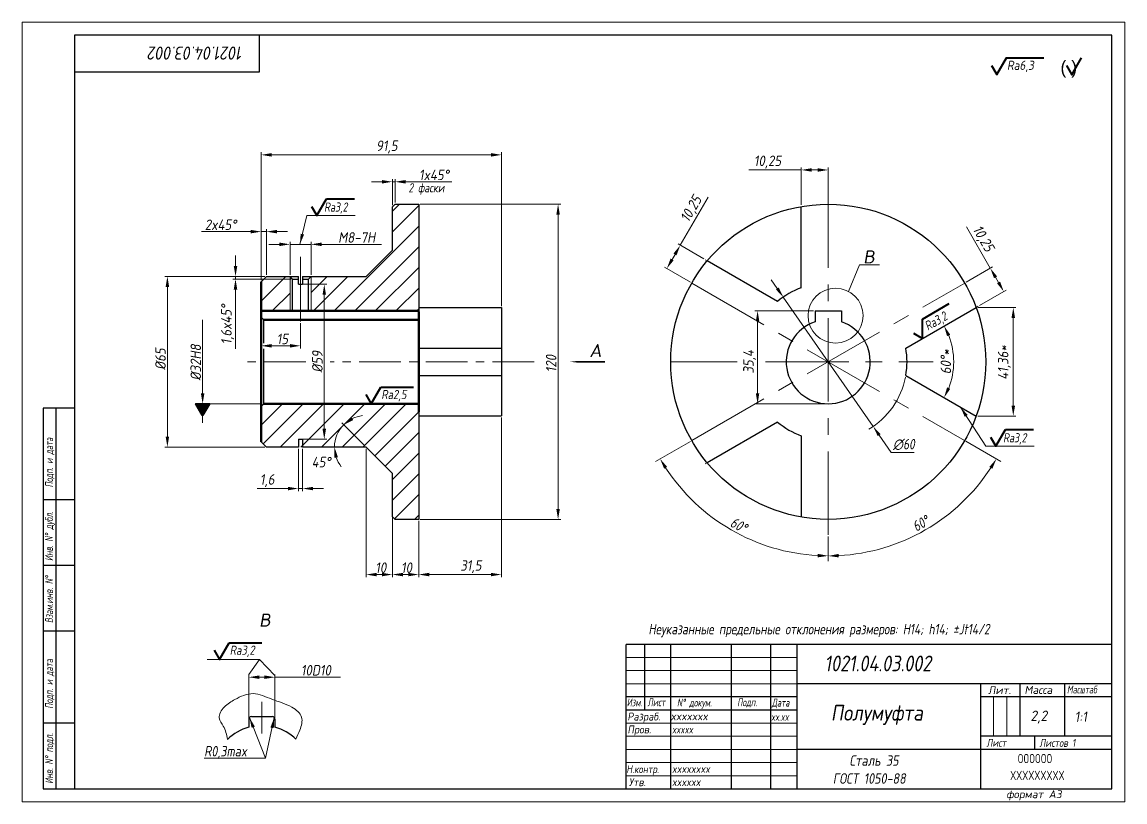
# Model space of a CAD drawing. Header units: millimetres. Extents: x 2572 to 2992, y -1552 to -1255.
import ezdxf

# ---------------------------------------------------------------- set-up
doc = ezdxf.new("R2010")
doc.units = ezdxf.units.MM
doc.linetypes.add('CENTER', pattern=[50.8, 31.75, -6.35, 6.35, -6.35])
for name, color, linetype, lineweight in [('Ax', 1, 'CENTER', 18), ('Dim', 3, 'Continuous', 40), ('Hatch', 5, 'Continuous', 18), ('Slim', 8, 'Continuous', 18), ('Text', 2, 'Continuous', 40), ('Wide', 31, 'Continuous', 60)]:
    doc.layers.add(name, color=color, linetype=linetype, lineweight=lineweight)
doc.styles.add('курсив', font='romans.shx', dxfattribs={"oblique": 10})
doc.styles.add('курсив 0_75', font='romans.shx', dxfattribs={"width": 0.75, "oblique": 10})
doc.styles.add('курсив 0_85', font='romans.shx', dxfattribs={"width": 0.85, "oblique": 10})
doc.dimstyles.new('L.Arrow', dxfattribs={"dimtxt": 4, "dimasz": 4, "dimexe": 2, "dimexo": 0.625, "dimgap": 1, "dimtad": 1, "dimlfac": 5, "dimtxsty": 'курсив 0_85', "dimcen": 0, "dimclrd": 256, "dimclre": 256, "dimclrt": 256, "dimadec": 1, "dimazin": 0, "dimtp": 0.0165, "dimtm": 0.0075, "dimtfac": 1, "dimtmove": 0, "dimatfit": 3, "dimfxl": 1, "dimlwd": 18, "dimlwe": 18, "dimarcsym": 0})
doc.dimstyles.new('к1_1', dxfattribs={"dimtxt": 4, "dimasz": 4, "dimexe": 1, "dimexo": 0.625, "dimtad": 1, "dimtxsty": 'курсив 0_85', "dimcen": 0, "dimadec": 0, "dimazin": 0, "dimtfac": 1, "dimtmove": 0, "dimatfit": 3, "dimldrblk": 'DOTSMALL', "dimfxl": 1, "dimlwd": 18, "dimlwe": 18, "dimarcsym": 0})
doc.dimstyles.new('к1_1с', dxfattribs={"dimtxt": 4, "dimasz": 4, "dimexe": 1, "dimexo": 0.625, "dimgap": 1, "dimtad": 1, "dimtxsty": 'курсив 0_85', "dimcen": 0, "dimadec": 0, "dimazin": 0, "dimtfac": 1, "dimtmove": 0, "dimatfit": 3, "dimldrblk": 'DOTSMALL', "dimfxl": 1, "dimlwd": 18, "dimlwe": 18, "dimarcsym": 0})
doc.dimstyles.new('к1_1св', dxfattribs={"dimtxt": 4, "dimasz": 4, "dimexe": 2, "dimexo": 0.625, "dimgap": 1, "dimtad": 1, "dimtoh": 1, "dimtxsty": 'курсив 0_75', "dimcen": 0, "dimadec": 0, "dimazin": 0, "dimtfac": 1, "dimtmove": 0, "dimatfit": 3, "dimldrblk": 'DOTSMALL', "dimfxl": 1, "dimlwd": 18, "dimlwe": 18, "dimarcsym": 0})

# ---------------------------------------------------------------- blocks, each defined once
blk = doc.blocks.new('*D437')
at = {"layer": 'Defpoints', "color": 0, "transparency": 16777216}
for p in [(2754.92, -1306.05), (2663.42, -1354.35), (2754.92, -1364.23)]:
    blk.add_point(p, dxfattribs=at)
at = {"layer": 'Dim', "color": 0, "lineweight": 18, "transparency": 16777216}
for p, q in [((2663.42, -1353.72), (2663.42, -1305.05)), ((2667.42, -1306.05), (2750.92, -1306.05)), ((2754.92, -1363.61), (2754.92, -1305.05))]:
    blk.add_line(p, q, dxfattribs=at)
at = {"layer": 'Dim', "color": 0, "transparency": 16777216}
for points in [[(2667.42, -1305.38), (2667.42, -1306.71), (2663.42, -1306.05)], [(2750.92, -1305.38), (2750.92, -1306.71), (2754.92, -1306.05)]]:
    blk.add_solid(points, dxfattribs=at)
at = {"layer": 'Dim', "color": 0, "transparency": 16777216, "insert": (2711.29, -1303.04), "char_height": 4, "attachment_point": 5, "style": 'курсив 0_85'}
blk.add_mtext('91,5', dxfattribs=at)
blk = doc.blocks.new('_DotSmall')
at = {"color": 0, "linetype": 'ByBlock', "const_width": 0.5}
blk.add_lwpolyline([(-122670.93, 17467.94, 1), (-122670.8, 17467.94, 1)], format="xyb", close=True, dxfattribs=at)
blk = doc.blocks.new('*D438')
at = {"layer": 'Defpoints', "color": 0, "transparency": 16777216}
for p in [(2754.92, -1405.46), (2723.42, -1444.85), (2754.92, -1465.88)]:
    blk.add_point(p, dxfattribs=at)
at = {"layer": 'Dim', "color": 0, "lineweight": 18, "transparency": 16777216}
for p, q in [((2754.92, -1406.09), (2754.92, -1466.88)), ((2723.42, -1445.47), (2723.42, -1466.88)), ((2727.42, -1465.88), (2750.92, -1465.88))]:
    blk.add_line(p, q, dxfattribs=at)
at = {"layer": 'Dim', "color": 0, "transparency": 16777216}
for points in [[(2727.42, -1465.22), (2727.42, -1466.55), (2723.42, -1465.88)], [(2750.92, -1465.22), (2750.92, -1466.55), (2754.92, -1465.88)]]:
    blk.add_solid(points, dxfattribs=at)
at = {"layer": 'Dim', "color": 0, "transparency": 16777216, "insert": (2743.32, -1462.88), "char_height": 4, "attachment_point": 5, "style": 'курсив 0_85'}
blk.add_mtext('31,5', dxfattribs=at)
blk = doc.blocks.new('*D439')
at = {"layer": 'Defpoints', "color": 0, "transparency": 16777216}
for p in [(2713.42, -1443.85), (2723.42, -1444.85), (2723.42, -1465.88)]:
    blk.add_point(p, dxfattribs=at)
at = {"layer": 'Dim', "color": 0, "lineweight": 18, "transparency": 16777216}
for p, q in [((2713.42, -1444.47), (2713.42, -1466.88)), ((2723.42, -1445.47), (2723.42, -1466.88)), ((2717.42, -1465.88), (2719.42, -1465.88))]:
    blk.add_line(p, q, dxfattribs=at)
at = {"layer": 'Dim', "color": 0, "transparency": 16777216}
for points in [[(2717.42, -1465.22), (2717.42, -1466.55), (2713.42, -1465.88)], [(2719.42, -1465.22), (2719.42, -1466.55), (2723.42, -1465.88)]]:
    blk.add_solid(points, dxfattribs=at)
at = {"layer": 'Dim', "color": 0, "transparency": 16777216, "insert": (2718.79, -1463.26), "char_height": 4, "attachment_point": 5, "style": 'курсив 0_85'}
blk.add_mtext('10', dxfattribs=at)
blk = doc.blocks.new('*D440')
at = {"layer": 'Defpoints', "color": 0, "transparency": 16777216}
for p in [(2703.42, -1417.35), (2713.42, -1427.35), (2713.42, -1465.88)]:
    blk.add_point(p, dxfattribs=at)
at = {"layer": 'Dim', "color": 0, "lineweight": 18, "transparency": 16777216}
for p, q in [((2703.42, -1417.97), (2703.42, -1466.88)), ((2713.42, -1427.97), (2713.42, -1466.88)), ((2707.42, -1465.88), (2709.42, -1465.88))]:
    blk.add_line(p, q, dxfattribs=at)
at = {"layer": 'Dim', "color": 0, "transparency": 16777216}
for points in [[(2707.42, -1465.22), (2707.42, -1466.55), (2703.42, -1465.88)], [(2709.42, -1465.22), (2709.42, -1466.55), (2713.42, -1465.88)]]:
    blk.add_solid(points, dxfattribs=at)
at = {"layer": 'Dim', "color": 0, "transparency": 16777216, "insert": (2708.98, -1463.26), "char_height": 4, "attachment_point": 5, "style": 'курсив 0_85'}
blk.add_mtext('10', dxfattribs=at)
blk = doc.blocks.new('*D441')
at = {"layer": 'Defpoints', "color": 0, "transparency": 16777216}
for p in [(2692.97, -1411.31), (2665.42, -1417.35), (2703.42, -1417.35), (2703.42, -1417.35), (2713.42, -1427.35)]:
    blk.add_point(p, dxfattribs=at)
at = {"layer": 'Dim', "color": 0, "lineweight": 18, "transparency": 16777216}
blk.add_line((2702.98, -1416.91), (2694.18, -1408.11), dxfattribs=at)
for start, end in [(96.8414, 115.9207), (135, 180), (199.0793, 218.1586)]:
    blk.add_arc((2703.42, -1417.35), 12.07, start, end, dxfattribs=at)
at = {"layer": 'Dim', "color": 0, "transparency": 16777216}
for points in [[(2698.53, -1407.04), (2697.76, -1405.95), (2694.89, -1408.82)], [(2691.36, -1421.4), (2692.67, -1421.18), (2691.35, -1417.35)]]:
    blk.add_solid(points, dxfattribs=at)
at = {"layer": 'Dim', "color": 0, "transparency": 16777216, "insert": (2686.32, -1423.04), "char_height": 4, "attachment_point": 5, "style": 'курсив 0_85'}
blk.add_mtext('45°', dxfattribs=at)
blk = doc.blocks.new('*D442')
at = {"layer": 'Defpoints', "color": 0, "transparency": 16777216}
for p in [(2723.42, -1324.85), (2723.42, -1444.85), (2776.51, -1444.85)]:
    blk.add_point(p, dxfattribs=at)
at = {"layer": 'Dim', "color": 0, "lineweight": 18, "transparency": 16777216}
for p, q in [((2724.04, -1324.85), (2777.51, -1324.85)), ((2776.51, -1328.85), (2776.51, -1440.85)), ((2724.04, -1444.85), (2777.51, -1444.85))]:
    blk.add_line(p, q, dxfattribs=at)
at = {"layer": 'Dim', "color": 0, "transparency": 16777216}
for points in [[(2775.84, -1328.85), (2777.18, -1328.85), (2776.51, -1324.85)], [(2775.84, -1440.85), (2777.18, -1440.85), (2776.51, -1444.85)]]:
    blk.add_solid(points, dxfattribs=at)
at = {"layer": 'Dim', "color": 0, "transparency": 16777216, "insert": (2773.88, -1385.55), "char_height": 4, "attachment_point": 5, "rotation": 90, "style": 'курсив 0_85'}
blk.add_mtext('120', dxfattribs=at)
blk = doc.blocks.new('*D443')
at = {"layer": 'Defpoints', "color": 0, "transparency": 16777216}
for p in [(2665.42, -1335.29), (2665.42, -1352.35), (2663.42, -1354.35)]:
    blk.add_point(p, dxfattribs=at)
at = {"layer": 'Dim', "color": 0, "lineweight": 18, "transparency": 16777216}
for p, q in [((2659.42, -1335.29), (2640.67, -1335.29)), ((2663.42, -1353.72), (2663.42, -1334.29)), ((2665.42, -1335.29), (2663.42, -1335.29)), ((2665.42, -1351.72), (2665.42, -1334.29)), ((2669.42, -1335.29), (2673.42, -1335.29))]:
    blk.add_line(p, q, dxfattribs=at)
at = {"layer": 'Dim', "color": 0, "transparency": 16777216}
for points in [[(2659.42, -1334.62), (2659.42, -1335.95), (2663.42, -1335.29)], [(2669.42, -1334.62), (2669.42, -1335.95), (2665.42, -1335.29)]]:
    blk.add_solid(points, dxfattribs=at)
at = {"layer": 'Dim', "color": 0, "transparency": 16777216, "insert": (2648.05, -1332.66), "char_height": 4, "attachment_point": 5, "style": 'курсив 0_85'}
blk.add_mtext('2x45%%d', dxfattribs=at)
blk = doc.blocks.new('*D444')
at = {"layer": 'Defpoints', "color": 0, "transparency": 16777216}
for p in [(2713.42, -1316.3), (2713.42, -1325.85), (2714.42, -1324.85)]:
    blk.add_point(p, dxfattribs=at)
at = {"layer": 'Dim', "color": 0, "lineweight": 18, "transparency": 16777216}
for p, q in [((2709.42, -1316.3), (2705.42, -1316.3)), ((2713.42, -1325.22), (2713.42, -1315.3)), ((2713.42, -1316.3), (2714.42, -1316.3)), ((2714.42, -1324.22), (2714.42, -1315.3)), ((2718.42, -1316.3), (2736.11, -1316.3))]:
    blk.add_line(p, q, dxfattribs=at)
at = {"layer": 'Dim', "color": 0, "transparency": 16777216}
for points in [[(2709.42, -1315.64), (2709.42, -1316.97), (2713.42, -1316.3)], [(2718.42, -1315.64), (2718.42, -1316.97), (2714.42, -1316.3)]]:
    blk.add_solid(points, dxfattribs=at)
at = {"layer": 'Dim', "color": 0, "transparency": 16777216, "insert": (2729.26, -1313.68), "char_height": 4, "attachment_point": 5, "style": 'курсив 0_85'}
blk.add_mtext('1x45%%d', dxfattribs=at)
blk = doc.blocks.new('*D445')
at = {"layer": 'Defpoints', "color": 0, "transparency": 16777216}
for p in [(2641.15, -1368.85), (2664.42, -1368.85), (2664.42, -1400.85)]:
    blk.add_point(p, dxfattribs=at)
at = {"layer": 'Dim', "color": 0, "lineweight": 18, "transparency": 16777216}
for p, q in [((2641.15, -1396.85), (2641.15, -1368.85)), ((2663.79, -1400.85), (2640.15, -1400.85))]:
    blk.add_line(p, q, dxfattribs=at)
at = {"layer": 'Dim', "color": 0, "transparency": 16777216}
blk.add_solid([(2640.49, -1396.85), (2641.82, -1396.85), (2641.15, -1400.85)], dxfattribs=at)
at = {"layer": 'Dim', "color": 0, "transparency": 16777216, "insert": (2638.53, -1385.11), "char_height": 4, "attachment_point": 5, "rotation": 90, "style": 'курсив 0_85'}
blk.add_mtext('%%c32H8', dxfattribs=at)
blk = doc.blocks.new('_None')
blk = doc.blocks.new('*D446')
at = {"layer": 'Defpoints', "color": 0, "transparency": 16777216}
for p in [(2862.27, -1360.21), (2896.51, -1409.48)]:
    blk.add_point(p, dxfattribs=at)
at = {"layer": 'Dim', "color": 0, "lineweight": 18, "transparency": 16777216}
for p, q in [((2859.98, -1356.93), (2857.7, -1353.64)), ((2862.27, -1360.21), (2896.51, -1409.48)), ((2903.35, -1419.34), (2898.79, -1412.77)), ((2912.07, -1419.34), (2903.35, -1419.34))]:
    blk.add_line(p, q, dxfattribs=at)
blk.add_arc((2879.39, -1384.85), 30, 300.9756, 348.7848, dxfattribs=at)
at = {"layer": 'Dim', "color": 0, "transparency": 16777216}
for points in [[(2860.53, -1356.55), (2859.44, -1357.31), (2862.27, -1360.21)], [(2899.34, -1412.39), (2898.24, -1413.15), (2896.51, -1409.48)]]:
    blk.add_solid(points, dxfattribs=at)
at = {"layer": 'Dim', "color": 0, "transparency": 16777216, "insert": (2908.21, -1416.34), "char_height": 4, "attachment_point": 5, "style": 'курсив 0_75'}
blk.add_mtext('∅60', dxfattribs=at)
blk = doc.blocks.new('*D447')
at = {"layer": 'Defpoints', "color": 0, "transparency": 16777216}
for p in [(2931.35, -1354.85), (2946.23, -1358.09), (2936.47, -1363.73)]:
    blk.add_point(p, dxfattribs=at)
at = {"layer": 'Dim', "color": 0, "lineweight": 18, "transparency": 16777216}
for p, q in [((2941.11, -1349.21), (2932.02, -1333.47)), ((2931.89, -1354.54), (2941.98, -1348.71)), ((2944.23, -1354.62), (2943.11, -1352.68)), ((2937.01, -1363.41), (2947.1, -1357.59))]:
    blk.add_line(p, q, dxfattribs=at)
at = {"layer": 'Dim', "color": 0, "transparency": 16777216}
for points in [[(2943.69, -1352.34), (2942.53, -1353.01), (2941.11, -1349.21)], [(2944.81, -1354.29), (2943.66, -1354.96), (2946.23, -1358.09)]]:
    blk.add_solid(points, dxfattribs=at)
at = {"layer": 'Dim', "color": 0, "transparency": 16777216, "insert": (2938.17, -1338.11), "char_height": 4, "attachment_point": 5, "rotation": 300, "style": 'курсив 0_85'}
blk.add_mtext('10,25', dxfattribs=at)
blk = doc.blocks.new('*D448')
at = {"layer": 'Defpoints', "color": 0, "transparency": 16777216}
for p in [(2935.71, -1364.17), (2935.71, -1405.53), (2949.86, -1405.53)]:
    blk.add_point(p, dxfattribs=at)
at = {"layer": 'Dim', "color": 0, "lineweight": 18, "transparency": 16777216}
for p, q in [((2936.33, -1364.17), (2950.86, -1364.17)), ((2949.86, -1368.17), (2949.86, -1401.53)), ((2936.33, -1405.53), (2950.86, -1405.53))]:
    blk.add_line(p, q, dxfattribs=at)
at = {"layer": 'Dim', "color": 0, "transparency": 16777216}
for points in [[(2949.19, -1368.17), (2950.53, -1368.17), (2949.86, -1364.17)], [(2949.19, -1401.53), (2950.53, -1401.53), (2949.86, -1405.53)]]:
    blk.add_solid(points, dxfattribs=at)
at = {"layer": 'Dim', "color": 0, "transparency": 16777216, "insert": (2946.48, -1385.13), "char_height": 4, "attachment_point": 5, "rotation": 90, "style": 'курсив 0_85'}
blk.add_mtext('41,36*', dxfattribs=at)
blk = doc.blocks.new('*D449')
at = {"layer": 'Defpoints', "color": 0, "transparency": 16777216}
for p in [(2935.71, -1364.17), (2908.93, -1379.63), (2908.93, -1390.07), (2926.75, -1389.59), (2935.71, -1405.53)]:
    blk.add_point(p, dxfattribs=at)
at = {"layer": 'Dim', "color": 0, "lineweight": 18, "transparency": 16777216}
blk.add_arc((2899.89, -1384.85), 27.28, 338.408, 21.592, dxfattribs=at)
at = {"layer": 'Dim', "color": 0, "transparency": 16777216}
for points in [[(2924.65, -1375.1), (2925.85, -1374.52), (2923.51, -1371.21)], [(2925.85, -1395.18), (2924.65, -1394.6), (2923.51, -1398.49)]]:
    blk.add_solid(points, dxfattribs=at)
at = {"layer": 'Dim', "color": 0, "transparency": 16777216, "insert": (2924.17, -1384.85), "char_height": 4, "attachment_point": 5, "rotation": 90, "style": 'курсив 0_85'}
blk.add_mtext('60°*', dxfattribs=at)
blk = doc.blocks.new('*D450')
at = {"layer": 'Defpoints', "color": 0, "transparency": 16777216}
for p in [(2823.04, -1340.48), (2832.55, -1345.97), (2827.42, -1354.85)]:
    blk.add_point(p, dxfattribs=at)
at = {"layer": 'Dim', "color": 0, "lineweight": 18, "transparency": 16777216}
for p, q in [((2823.04, -1340.48), (2833.65, -1322.11)), ((2819.92, -1345.9), (2821.04, -1343.95)), ((2832.01, -1345.66), (2822.18, -1339.98)), ((2826.88, -1354.54), (2817.05, -1348.86))]:
    blk.add_line(p, q, dxfattribs=at)
at = {"layer": 'Dim', "color": 0, "transparency": 16777216}
for points in [[(2820.47, -1343.61), (2821.62, -1344.28), (2823.04, -1340.48)], [(2819.34, -1345.56), (2820.5, -1346.23), (2817.92, -1349.36)]]:
    blk.add_solid(points, dxfattribs=at)
at = {"layer": 'Dim', "color": 0, "transparency": 16777216, "insert": (2827.5, -1326.75), "char_height": 4, "attachment_point": 5, "rotation": 60, "style": 'курсив 0_85'}
blk.add_mtext('10,25', dxfattribs=at)
blk = doc.blocks.new('*D451')
at = {"layer": 'Defpoints', "color": 0, "transparency": 16777216}
for p in [(2869.14, -1311.8), (2869.14, -1325.73), (2879.39, -1324.85)]:
    blk.add_point(p, dxfattribs=at)
at = {"layer": 'Dim', "color": 0, "lineweight": 18, "transparency": 16777216}
for p, q in [((2869.14, -1311.8), (2849.18, -1311.8)), ((2869.14, -1325.11), (2869.14, -1310.8)), ((2875.39, -1311.8), (2873.14, -1311.8)), ((2879.39, -1324.22), (2879.39, -1310.8))]:
    blk.add_line(p, q, dxfattribs=at)
at = {"layer": 'Dim', "color": 0, "transparency": 16777216}
for points in [[(2873.14, -1311.13), (2873.14, -1312.46), (2869.14, -1311.8)], [(2875.39, -1311.13), (2875.39, -1312.46), (2879.39, -1311.8)]]:
    blk.add_solid(points, dxfattribs=at)
at = {"layer": 'Dim', "color": 0, "transparency": 16777216, "insert": (2856.27, -1308.79), "char_height": 4, "attachment_point": 5, "style": 'курсив 0_85'}
blk.add_mtext('10,25', dxfattribs=at)
blk = doc.blocks.new('*D452')
at = {"layer": 'Defpoints', "color": 0, "transparency": 16777216}
for p in [(2879.39, -1317.54), (2827.42, -1354.85), (2931.24, -1414.79), (2926.91, -1441.49), (2879.39, -1450.73)]:
    blk.add_point(p, dxfattribs=at)
at = {"layer": 'Dim', "color": 0, "lineweight": 18, "transparency": 16777216}
for p, q in [((2931.78, -1415.1), (2945.15, -1422.82)), ((2879.39, -1451.35), (2879.39, -1460.79))]:
    blk.add_line(p, q, dxfattribs=at)
blk.add_arc((2879.39, -1384.85), 73.94, 273.1, 326.9, dxfattribs=at)
at = {"layer": 'Dim', "color": 0, "transparency": 16777216}
for points in [[(2940.76, -1424.88), (2941.89, -1425.58), (2943.42, -1421.82)], [(2883.4, -1459.35), (2883.37, -1458.01), (2879.39, -1458.79)]]:
    blk.add_solid(points, dxfattribs=at)
at = {"layer": 'Dim', "color": 0, "transparency": 16777216, "insert": (2914.66, -1446.4), "char_height": 4, "attachment_point": 5, "rotation": 29.8187, "style": 'курсив 0_75'}
blk.add_mtext('60°', dxfattribs=at)
blk = doc.blocks.new('*D453')
at = {"layer": 'Defpoints', "color": 0, "transparency": 16777216}
for p in [(2879.39, -1317.54), (2931.35, -1354.85), (2827.42, -1414.85), (2831.87, -1441.47), (2879.39, -1450.73)]:
    blk.add_point(p, dxfattribs=at)
at = {"layer": 'Dim', "color": 0, "lineweight": 18, "transparency": 16777216}
for p, q in [((2826.88, -1415.16), (2813.64, -1422.81)), ((2879.39, -1451.35), (2879.39, -1460.76))]:
    blk.add_line(p, q, dxfattribs=at)
blk.add_arc((2879.39, -1384.85), 73.91, 213.101, 266.899, dxfattribs=at)
at = {"layer": 'Dim', "color": 0, "transparency": 16777216}
for points in [[(2816.9, -1425.56), (2818.04, -1424.87), (2815.37, -1421.81)], [(2875.41, -1457.99), (2875.37, -1459.32), (2879.39, -1458.76)]]:
    blk.add_solid(points, dxfattribs=at)
at = {"layer": 'Dim', "color": 0, "transparency": 16777216, "insert": (2845.35, -1447.06), "char_height": 4, "attachment_point": 5, "rotation": 331.316, "style": 'курсив 0_75'}
blk.add_mtext('60°', dxfattribs=at)
blk = doc.blocks.new('*D87')
at = {"layer": 'Defpoints', "color": 0, "transparency": 16777216}
for p in [(2874.39, -1365.45), (2852.48, -1400.85), (2879.39, -1400.85)]:
    blk.add_point(p, dxfattribs=at)
at = {"layer": 'Dim', "color": 0, "lineweight": 18, "transparency": 16777216}
for p, q in [((2873.76, -1365.45), (2851.48, -1365.45)), ((2852.48, -1369.45), (2852.48, -1396.85)), ((2878.76, -1400.85), (2851.48, -1400.85))]:
    blk.add_line(p, q, dxfattribs=at)
at = {"layer": 'Dim', "color": 0, "transparency": 16777216}
for points in [[(2851.81, -1369.45), (2853.14, -1369.45), (2852.48, -1365.45)], [(2851.81, -1396.85), (2853.14, -1396.85), (2852.48, -1400.85)]]:
    blk.add_solid(points, dxfattribs=at)
at = {"layer": 'Dim', "color": 0, "transparency": 16777216, "insert": (2849.47, -1384.85), "char_height": 4, "attachment_point": 5, "rotation": 90, "style": 'курсив 0_85'}
blk.add_mtext('35,4', dxfattribs=at)
blk = doc.blocks.new('*D88')
at = {"layer": 'Defpoints', "color": 0, "transparency": 16777216}
for p in [(2668.7, -1504.97), (2658.7, -1520.99), (2668.7, -1520.99)]:
    blk.add_point(p, dxfattribs=at)
at = {"layer": 'Dim', "color": 0, "lineweight": 18, "transparency": 16777216}
for p, q in [((2658.7, -1520.36), (2658.7, -1503.97)), ((2662.7, -1504.97), (2664.7, -1504.97)), ((2668.7, -1520.36), (2668.7, -1503.97)), ((2668.7, -1504.97), (2693.62, -1504.97))]:
    blk.add_line(p, q, dxfattribs=at)
at = {"layer": 'Dim', "color": 0, "transparency": 16777216}
for points in [[(2662.7, -1504.3), (2662.7, -1505.63), (2658.7, -1504.97)], [(2664.7, -1504.3), (2664.7, -1505.63), (2668.7, -1504.97)]]:
    blk.add_solid(points, dxfattribs=at)
at = {"layer": 'Dim', "color": 0, "transparency": 16777216, "insert": (2683.16, -1502.34), "char_height": 4, "attachment_point": 5, "style": 'курсив 0_85'}
blk.add_mtext(' 10D10', dxfattribs=at)
blk = doc.blocks.new('*D454')
at = {"layer": 'Defpoints', "color": 0, "transparency": 16777216}
for p in [(2665.42, -1352.35), (2627.73, -1417.35), (2665.42, -1417.35)]:
    blk.add_point(p, dxfattribs=at)
at = {"layer": 'Dim', "color": 0, "lineweight": 18, "transparency": 16777216}
for p, q in [((2664.79, -1352.35), (2626.73, -1352.35)), ((2627.73, -1356.35), (2627.73, -1413.35)), ((2664.79, -1417.35), (2626.73, -1417.35))]:
    blk.add_line(p, q, dxfattribs=at)
at = {"layer": 'Dim', "color": 0, "transparency": 16777216}
for points in [[(2627.06, -1356.35), (2628.39, -1356.35), (2627.73, -1352.35)], [(2627.06, -1413.35), (2628.39, -1413.35), (2627.73, -1417.35)]]:
    blk.add_solid(points, dxfattribs=at)
at = {"layer": 'Dim', "color": 0, "transparency": 16777216, "insert": (2625.1, -1383.83), "char_height": 4, "attachment_point": 5, "rotation": 90, "style": 'курсив 0_85'}
blk.add_mtext('%%c65', dxfattribs=at)
blk = doc.blocks.new('*D17')
at = {"layer": 'Defpoints', "color": 0, "transparency": 16777216}
for p in [(2677.62, -1355.35), (2677.62, -1414.35), (2687.47, -1414.35)]:
    blk.add_point(p, dxfattribs=at)
at = {"layer": 'Dim', "color": 0, "lineweight": 18, "transparency": 16777216}
for p, q in [((2678.24, -1355.35), (2688.47, -1355.35)), ((2687.47, -1359.35), (2687.47, -1410.35)), ((2678.24, -1414.35), (2688.47, -1414.35))]:
    blk.add_line(p, q, dxfattribs=at)
at = {"layer": 'Dim', "color": 0, "transparency": 16777216}
for points in [[(2686.81, -1359.35), (2688.14, -1359.35), (2687.47, -1355.35)], [(2686.81, -1410.35), (2688.14, -1410.35), (2687.47, -1414.35)]]:
    blk.add_solid(points, dxfattribs=at)
at = {"layer": 'Dim', "color": 0, "transparency": 16777216, "insert": (2684.85, -1384.85), "char_height": 4, "attachment_point": 5, "rotation": 90, "style": 'курсив 0_85'}
blk.add_mtext('%%c59', dxfattribs=at)
blk = doc.blocks.new('*D18')
at = {"layer": 'Defpoints', "color": 0, "transparency": 16777216}
for p in [(2677.62, -1417.35), (2679.22, -1417.35), (2679.22, -1433.13)]:
    blk.add_point(p, dxfattribs=at)
at = {"layer": 'Dim', "color": 0, "lineweight": 18, "transparency": 16777216}
for p, q in [((2677.62, -1417.97), (2677.62, -1434.13)), ((2679.22, -1417.97), (2679.22, -1434.13)), ((2673.62, -1433.13), (2661.86, -1433.13)), ((2679.22, -1433.13), (2677.62, -1433.13)), ((2683.22, -1433.13), (2687.22, -1433.13))]:
    blk.add_line(p, q, dxfattribs=at)
at = {"layer": 'Dim', "color": 0, "transparency": 16777216}
for points in [[(2673.62, -1432.46), (2673.62, -1433.8), (2677.62, -1433.13)], [(2683.22, -1432.46), (2683.22, -1433.8), (2679.22, -1433.13)]]:
    blk.add_solid(points, dxfattribs=at)
at = {"layer": 'Dim', "color": 0, "transparency": 16777216, "insert": (2665.74, -1430.12), "char_height": 4, "attachment_point": 5, "style": 'курсив 0_85'}
blk.add_mtext('1,6', dxfattribs=at)
blk = doc.blocks.new('*D177')
at = {"layer": 'Defpoints', "color": 0, "transparency": 16777216}
for p in [(2682.42, -1340.13), (2674.42, -1352.35), (2682.42, -1352.35)]:
    blk.add_point(p, dxfattribs=at)
at = {"layer": 'Dim', "color": 0, "lineweight": 18, "transparency": 16777216}
for p, q in [((2674.42, -1351.72), (2674.42, -1339.13)), ((2682.42, -1351.72), (2682.42, -1339.13)), ((2670.42, -1340.13), (2666.42, -1340.13)), ((2674.42, -1340.13), (2682.42, -1340.13)), ((2686.42, -1340.13), (2709.21, -1340.13))]:
    blk.add_line(p, q, dxfattribs=at)
at = {"layer": 'Dim', "color": 0, "transparency": 16777216}
for points in [[(2670.42, -1339.46), (2670.42, -1340.79), (2674.42, -1340.13)], [(2686.42, -1339.46), (2686.42, -1340.79), (2682.42, -1340.13)]]:
    blk.add_solid(points, dxfattribs=at)
at = {"layer": 'Dim', "color": 0, "transparency": 16777216, "insert": (2699.82, -1337.5), "char_height": 4, "attachment_point": 5, "style": 'курсив 0_85'}
blk.add_mtext('M8-7H', dxfattribs=at)
blk = doc.blocks.new('*D19')
at = {"layer": 'Defpoints', "color": 0, "transparency": 16777216}
for p in [(2665.42, -1352.35), (2653.67, -1353.35), (2675.42, -1353.35)]:
    blk.add_point(p, dxfattribs=at)
at = {"layer": 'Dim', "color": 0, "lineweight": 18, "transparency": 16777216}
for p, q in [((2653.67, -1348.35), (2653.67, -1344.35)), ((2664.79, -1352.35), (2652.67, -1352.35)), ((2653.67, -1352.35), (2653.67, -1353.35)), ((2674.79, -1353.35), (2652.67, -1353.35)), ((2653.67, -1357.35), (2653.67, -1379.89))]:
    blk.add_line(p, q, dxfattribs=at)
at = {"layer": 'Dim', "color": 0, "transparency": 16777216}
for points in [[(2653, -1348.35), (2654.34, -1348.35), (2653.67, -1352.35)], [(2653, -1357.35), (2654.34, -1357.35), (2653.67, -1353.35)]]:
    blk.add_solid(points, dxfattribs=at)
at = {"layer": 'Dim', "color": 0, "transparency": 16777216, "insert": (2650.66, -1370.62), "char_height": 4, "attachment_point": 5, "rotation": 90, "style": 'курсив 0_85'}
blk.add_mtext('1,6x45%%d', dxfattribs=at)
blk = doc.blocks.new('*D178')
at = {"layer": 'Defpoints', "color": 0, "transparency": 16777216}
for p in [(2663.42, -1367.85), (2678.42, -1369.57), (2678.42, -1378.77)]:
    blk.add_point(p, dxfattribs=at)
at = {"layer": 'Dim', "color": 0, "lineweight": 18, "transparency": 16777216}
for p, q in [((2663.42, -1368.47), (2663.42, -1379.77)), ((2678.42, -1370.19), (2678.42, -1379.77)), ((2667.42, -1378.77), (2674.42, -1378.77))]:
    blk.add_line(p, q, dxfattribs=at)
at = {"layer": 'Dim', "color": 0, "transparency": 16777216}
for points in [[(2667.42, -1378.1), (2667.42, -1379.43), (2663.42, -1378.77)], [(2674.42, -1378.1), (2674.42, -1379.43), (2678.42, -1378.77)]]:
    blk.add_solid(points, dxfattribs=at)
at = {"layer": 'Dim', "color": 0, "transparency": 16777216, "insert": (2671.53, -1376.14), "char_height": 4, "attachment_point": 5, "style": 'курсив 0_85'}
blk.add_mtext('15', dxfattribs=at)

msp = doc.modelspace()

# ---------------------------------------------------------------- hatches: boundary and pattern name
at = {"layer": 'Dim'}
h = msp.add_hatch(color=256, dxfattribs=at)
h.paths.add_polyline_path([(2641.153, -1405.349), (2641.153, -1405.349), (2638.555, -1400.849), (2641.153, -1400.849)])
h.paths.add_polyline_path([(2641.153, -1405.349), (2641.153, -1400.849), (2643.751, -1400.849)])
at = {"layer": 'Hatch'}
h = msp.add_hatch(dxfattribs=at)
h.set_pattern_fill('ANSI31', color=256, scale=1.75, style=0)
h.set_pattern_definition([(45, (-7789.714, 4128.3906), (-3.928862, 3.928862), [])])
h.paths.add_polyline_path([(2664.419, -1400.849), (2663.419, -1401.849), (2663.419, -1415.349), (2665.419, -1417.349), (2703.419, -1417.349), (2713.419, -1427.349), (2713.419, -1443.849), (2714.419, -1444.849), (2723.419, -1444.849), (2723.419, -1400.849)])
h.paths.add_polyline_path([(2683.344, -1414.05), (2686.892, -1405.486), (2692.435, -1407.782), (2688.888, -1416.346)], flags=24)
h.paths.add_polyline_path([(2682.419, -1352.349), (2682.419, -1365.449), (2723.419, -1365.449), (2723.419, -1324.849), (2714.419, -1324.849), (2713.419, -1325.849), (2713.419, -1342.349), (2703.419, -1352.349)])
h.paths.add_polyline_path([(2674.419, -1365.449), (2674.419, -1352.349), (2665.419, -1352.349), (2663.419, -1354.349), (2663.419, -1365.449)])

# ---------------------------------------------------------------- linework, layer by layer
for p, q in [((2662.794, -1274.466), (2662.794, -1260.466)), ((2592.794, -1274.466), (2662.794, -1274.466)), ((2714.419, -1324.849), (2713.419, -1325.849)), ((2713.419, -1342.349), (2713.419, -1325.849)), ((2714.419, -1324.849), (2723.419, -1324.849)), ((2723.419, -1324.849), (2723.419, -1444.849)), ((2869.136, -1356.654), (2869.136, -1325.731)), ((2713.419, -1342.349), (2703.419, -1352.349)), ((2860.094, -1361.874), (2833.313, -1346.413)), ((2665.419, -1352.349), (2677.619, -1352.349)), ((2675.419, -1353.349), (2674.419, -1352.349)), ((2677.619, -1355.349), (2677.619, -1352.349)), ((2679.219, -1352.349), (2703.419, -1352.349)), ((2679.219, -1352.349), (2679.219, -1355.349)), ((2681.419, -1353.349), (2682.419, -1352.349)), ((2675.419, -1353.349), (2677.619, -1353.349)), ((2675.419, -1365.449), (2675.419, -1353.349)), ((2677.619, -1355.349), (2679.219, -1355.349)), ((2679.219, -1353.349), (2681.419, -1353.349)), ((2681.419, -1365.449), (2681.419, -1353.349)), ((2723.419, -1364.233), (2754.919, -1364.233)), ((2754.919, -1364.233), (2754.919, -1405.464)), ((2754.919, -1364.233), (2754.919, -1367.342)), ((2908.928, -1379.628), (2935.708, -1364.166)), ((2664.419, -1377.736), (2664.419, -1368.849)), ((2874.386, -1365.449), (2884.386, -1365.449)), ((2874.386, -1365.449), (2874.386, -1369.65)), ((2884.386, -1365.449), (2884.386, -1369.65)), ((2664.419, -1400.849), (2664.419, -1379.906)), ((2723.419, -1379.628), (2754.919, -1379.628)), ((2723.419, -1390.069), (2754.919, -1390.069)), ((2908.928, -1390.069), (2935.708, -1405.531)), ((2592.381, -1402.472), (2580.381, -1402.472)), ((2580.381, -1402.472), (2580.381, -1547.472)), ((2585.382, -1547.402), (2585.382, -1402.472)), ((2723.419, -1405.464), (2754.919, -1405.464)), ((2860.094, -1407.823), (2833.313, -1423.284)), ((2663.419, -1415.349), (2665.419, -1417.349)), ((2677.619, -1414.349), (2679.219, -1414.349)), ((2677.619, -1414.349), (2677.619, -1417.349)), ((2679.219, -1414.349), (2679.219, -1417.349)), ((2869.136, -1413.043), (2869.136, -1443.967)), ((2677.619, -1417.349), (2665.419, -1417.349)), ((2703.419, -1417.349), (2679.219, -1417.349)), ((2703.419, -1417.349), (2713.419, -1427.349)), ((2713.419, -1443.849), (2713.419, -1427.349)), ((2592.312, -1437.472), (2580.381, -1437.473)), ((2713.419, -1443.849), (2714.419, -1444.849)), ((2723.419, -1444.849), (2714.419, -1444.849)), ((2592.295, -1462.472), (2580.381, -1462.472)), ((2592.381, -1487.472), (2580.381, -1487.47)), ((2802.381, -1547.472), (2802.381, -1492.472)), ((2987.381, -1492.472), (2802.381, -1492.472)), ((2809.381, -1492.472), (2809.381, -1517.472)), ((2819.381, -1492.472), (2819.381, -1547.472)), ((2842.381, -1492.472), (2842.381, -1547.472)), ((2857.381, -1492.472), (2857.381, -1547.472)), ((2867.381, -1492.472), (2867.381, -1547.472)), ((2937.381, -1507.472), (2867.381, -1507.472)), ((2937.381, -1507.472), (2937.381, -1547.472)), ((2987.381, -1507.472), (2937.381, -1507.472)), ((2952.381, -1507.472), (2952.381, -1527.472)), ((2969.381, -1507.472), (2969.381, -1527.472)), ((2867.381, -1512.472), (2802.381, -1512.472)), ((2987.381, -1512.472), (2937.381, -1512.472)), ((2659.699, -1519.986), (2667.699, -1519.986)), ((2867.381, -1517.472), (2802.381, -1517.472)), ((2592.381, -1522.473), (2580.381, -1522.473)), ((2658.699, -1520.986), (2658.699, -1524.056)), ((2668.699, -1520.986), (2668.699, -1524.056)), ((2987.381, -1527.472), (2937.381, -1527.472)), ((2957.886, -1527.472), (2957.886, -1532.472)), ((2937.381, -1532.472), (2867.381, -1532.472)), ((2987.381, -1532.472), (2937.381, -1532.472)), ((2580.381, -1547.472), (2592.381, -1547.472))]:
    msp.add_line(p, q)
at = {"lineweight": 20}
for p, q in [((2665.419, -1352.349), (2663.419, -1354.349)), ((2664.419, -1368.849), (2663.419, -1367.849)), ((2664.419, -1400.849), (2663.419, -1401.849))]:
    msp.add_line(p, q, dxfattribs=at)
at = {"lineweight": 50}
for p, q in [((2663.419, -1415.349), (2663.419, -1354.349)), ((2723.419, -1365.449), (2663.419, -1365.449)), ((2664.419, -1368.849), (2723.419, -1368.849)), ((2718.419, -1368.849), (2672.082, -1368.849)), ((2723.419, -1365.849), (2723.419, -1403.849)), ((2723.419, -1400.849), (2664.419, -1400.849))]:
    msp.add_line(p, q, dxfattribs=at)
msp.add_lwpolyline([(2592.381, -1547.472), (2987.381, -1547.472), (2987.381, -1260.472), (2592.381, -1260.472)], close=True)
msp.add_circle((2879.386, -1384.849), 60)
for centre, radius, start, end in [((2879.386, -1384.849), 30, 109.97845, 130.02155), ((2879.386, -1384.849), 16, 108.20996, 71.79004), ((2879.386, -1384.849), 30, 349.97845, 10.02155), ((2879.386, -1384.849), 30, 229.97845, 250.02155), ((2659.699, -1520.986), 1, 90, 180), ((2667.699, -1520.986), 1, 0, 90), ((2663.699, -1542.386), 19, 105.25752, 133.61094), ((2663.699, -1542.386), 19, 46.85224, 74.74248)]:
    msp.add_arc(centre, radius, start, end)
at = {"layer": 'Ax'}
for p, q in [((2879.386, -1450.727), (2879.386, -1317.545)), ((2678.419, -1369.569), (2678.419, -1344.937)), ((2827.424, -1414.849), (2931.347, -1354.849)), ((2827.424, -1354.849), (2931.242, -1414.788)), ((2819.386, -1384.849), (2844.648, -1384.849)), ((2855.457, -1384.849), (2919.399, -1384.849)), ((2663.699, -1526.372), (2663.699, -1514.325))]:
    msp.add_line(p, q, dxfattribs=at)
at = {"layer": 'Ax', "ltscale": 0.5}
for p, q in [((2680.448, -1384.849), (2657.746, -1384.849)), ((2767.401, -1384.849), (2689.727, -1384.849))]:
    msp.add_line(p, q, dxfattribs=at)
at = {"layer": 'Dim'}
msp.add_lwpolyline([(2641.153, -1405.349), (2638.555, -1400.849), (2643.751, -1400.849)], close=True, dxfattribs=at)
at = {"layer": 'Slim'}
for p, q in [((2832.549, -1345.972), (2833.313, -1346.413)), ((2887.052, -1358.023), (2891.28, -1347.975)), ((2891.28, -1347.975), (2898.918, -1347.975)), ((2674.419, -1365.449), (2674.419, -1352.349)), ((2682.419, -1365.449), (2682.419, -1352.349)), ((2935.708, -1364.166), (2936.472, -1363.725)), ((2641.153, -1400.849), (2641.153, -1408.051)), ((2832.549, -1423.725), (2833.313, -1423.284)), ((2662.827, -1498.217), (2642.935, -1498.217)), ((2662.827, -1498.217), (2658.699, -1503.967)), ((2662.827, -1498.217), (2668.699, -1504.373)), ((2867.381, -1497.472), (2802.381, -1497.472)), ((2867.381, -1502.472), (2802.381, -1502.472)), ((2867.381, -1507.472), (2802.381, -1507.472)), ((2942.381, -1512.472), (2942.381, -1527.472)), ((2947.381, -1512.472), (2947.381, -1527.472)), ((2867.381, -1522.472), (2802.381, -1522.472)), ((2867.381, -1527.472), (2802.381, -1527.472)), ((2867.381, -1532.472), (2802.381, -1532.472)), ((2867.381, -1537.472), (2802.381, -1537.472)), ((2867.381, -1542.472), (2802.381, -1542.472))]:
    msp.add_line(p, q, dxfattribs=at)
msp.add_lwpolyline([(2572.381, -1552.472), (2992.381, -1552.472), (2992.381, -1255.472), (2572.381, -1255.472)], close=True, dxfattribs=at)
msp.add_circle((2882.172, -1367.285), 10.468, dxfattribs=at)
msp.add_open_spline([(2650.594, -1528.63), (2650.299, -1526.888), (2649.687, -1524.04), (2646.544, -1520.249), (2649.379, -1515.819), (2653.973, -1513.034), (2660.495, -1510.096), (2667.819, -1513.764), (2674.275, -1515.408), (2679.818, -1519.781), (2678.386, -1524.872), (2677.138, -1527.371), (2676.693, -1528.524)], degree=3, knots=[0, 0, 0, 0, 5.2984983, 8.7467677, 13.3174809, 18.2929407, 25.5797409, 33.0224141, 41.239439, 46.4881147, 51.4493294, 55.1567562, 55.1567562, 55.1567562, 55.1567562], dxfattribs=at)
at = {"layer": 'Text'}
for p, q in [((2688.36, -1322.798), (2699.02, -1322.798)), ((2915.334, -1368.571), (2925.491, -1362.707)), ((2709.007, -1394.476), (2721.437, -1394.476)), ((2946.951, -1410.657), (2957.612, -1410.657)), ((2651.277, -1491.844), (2663.706, -1491.844))]:
    msp.add_line(p, q, dxfattribs=at)
for points in [[(2941.57, -1271.959), (2943.597, -1275.469), (2947.276, -1269.096), (2961.532, -1269.096)], [(2970.073, -1272.002), (2972.1, -1275.513), (2975.779, -1269.14)], [(2682.654, -1325.66), (2684.681, -1329.171), (2688.36, -1322.798)], [(2911.824, -1373.902), (2915.334, -1375.929), (2915.334, -1368.571)], [(2703.301, -1397.338), (2705.328, -1400.849), (2709.007, -1394.476)], [(2941.245, -1413.519), (2943.272, -1417.03), (2946.951, -1410.657)], [(2645.571, -1494.707), (2647.597, -1498.217), (2651.277, -1491.844)]]:
    msp.add_lwpolyline(points, dxfattribs=at)
at = {"layer": 'Text', "color": 4}
msp.add_lwpolyline([(2794.333, -1384.849, 0.6, 0.6, 0), (2787.728, -1384.849, 1.5, 0, 0), (2780.956, -1384.849, 0, 0, 0)], format="xyseb", dxfattribs=at)

# ---------------------------------------------------------------- texts
at = {"layer": 'Text', "oblique": 10}
for s, height, rotation, style, width, p in [('1021.04.03.002', 5, 180, 'курсив', 0.85, (2656.546, -1264.789)), ('Ra3,2', 3.5, 30, 'курсив 0_75', 0.75, (2917.382, -1373.066)), ('Подп. и дата', 3, 90, 'курсив 0_75', 0.7, (2584.171, -1432.689)), ('Инв. N%%D дубл.', 3, 90, 'курсив 0_75', 0.7, (2584.137, -1460.725)), ('Взам.инв. N%%D', 3, 90, 'курсив 0_75', 0.7, (2584.171, -1484.351)), ('Подп. и дата', 3, 90, 'курсив 0_75', 0.7, (2584.171, -1516.976)), ('Инв. N%%D подл.', 3, 90, 'курсив 0_75', 0.7, (2584.171, -1545.549))]:
    msp.add_text(s, height=height, rotation=rotation, dxfattribs=dict(at, style=style, width=width)).set_placement(p)
for s, height, style, width, p in [('Ra6,3', 3.5, 'курсив 0_85', 0.85, (2947.469, -1273.688)), ('2 фаски', 3.5, 'курсив 0_75', 0.75, (2719.535, -1320.328)), ('Ra3,2', 3.5, 'курсив 0_75', 0.75, (2687.396, -1327.678)), ('Ra2,5', 3.5, 'курсив', 0.8, (2709.2, -1399.067)), ('Ra3,2', 3.5, 'курсив 0_75', 0.75, (2945.987, -1415.537)), ('Неуказанные предельные отклонения размеров: H14; h14; %%PJt14/2', 4, 'курсив 0_75', 0.75, (2810.913, -1488.658)), ('Ra3,2', 3.5, 'курсив', 0.8, (2651.47, -1496.436)), ('1021.04.03.002', 6, 'курсив', 0.8, (2877.962, -1502.741)), ('Масштаб', 3, 'курсив', 0.7, (2970.278, -1511.159)), ('Изм.', 3, 'курсив', 0.7, (2802.66, -1516.077)), ('Лист', 3, 'курсив', 0.7, (2810.56, -1516.029)), ('N%%D докум.', 3, 'курсив', 0.7, (2821.789, -1516.149)), ('Подп.', 3, 'курсив', 0.7, (2844.729, -1516.029)), ('Дата', 3, 'курсив', 0.7, (2857.874, -1516.167)), ('Полумуфта', 6, 'курсив 0_85', 0.85, (2880.394, -1521.509)), ('Разраб.', 3, 'курсив', 0.9, (2802.895, -1521.467)), ('2,2', 4, 'курсив', 0.9, (2956.417, -1521.683)), ('1:1', 4, 'курсив 0_85', 0.85, (2973.236, -1522.017)), ('Пров.', 3, 'курсив', 0.9, (2802.921, -1526.371)), ('xxxxx', 3, 'курсив', 0.75, (2819.887, -1526.393)), ('Лист ', 3, 'курсив', 0.8, (2939.644, -1531.441)), ('Листов 1', 3, 'курсив', 0.8, (2959.79, -1531.505)), ('R0,3max', 4, 'курсив', 0.8, (2641.726, -1535.151)), ('Сталь 35', 4, 'курсив', 0.8, (2887.475, -1538.707)), ('Н.контр.', 3, 'курсив', 0.8, (2802.511, -1541.49)), ('xxxxxxxx', 3, 'курсив 0_85', 0.85, (2819.887, -1541.393)), ('Утв.', 3, 'курсив', 0.9, (2803.442, -1546.468)), ('xxxxxx', 3, 'курсив 0_85', 0.85, (2819.887, -1546.393)), (' ГОСТ 1050-88', 4, 'курсив', 0.8, (2879.004, -1545.541))]:
    msp.add_text(s, height=height, dxfattribs=dict(at, style=style, width=width)).set_placement(p)
at = {"layer": 'Text'}
msp.add_text('( )', height=5, dxfattribs=at).set_placement((2967.83, -1275.184))
at = {"layer": 'Text', "style": 'курсив', "oblique": 10}
for s, p in [('Лит.', (2940.225, -1511.412)), ('Масса', (2954.118, -1511.327)), ('формат А3', (2947.239, -1551.038))]:
    msp.add_text(s, height=3, dxfattribs=at).set_placement(p)
at = {"layer": 'Text', "ltscale": 0.8, "style": 'курсив', "oblique": 10}
for s, width, p in [('xxxxxxx', 0.95, (2819.381, -1521.349)), ('xx.xx', 0.7, (2857.607, -1521.579))]:
    msp.add_text(s, height=3, dxfattribs=dict(at, width=width)).set_placement(p)
at = {"layer": 'Wide', "style": 'курсив', "oblique": 10}
for s, p in [('B', (2892.701, -1347.412)), ('А', (2788.399, -1383.08)), ('B', (2662.642, -1485.73))]:
    msp.add_text(s, height=5, dxfattribs=at).set_placement(p)
at = {"layer": 'Wide', "lineweight": 50, "style": 'курсив', "width": 0.7}
for s, p in [('OOOOOO', (2951.533, -1537.692)), ('XXXXXXXXX', (2948.66, -1544.102))]:
    msp.add_text(s, height=3.5, dxfattribs=at).set_placement(p)

# ---------------------------------------------------------------- dimensions: what is measured, and where the dimension line sits
at = {"layer": 'Dim'}
for base, p1, p2, picture, middle in [((2754.919, -1306.048), (2663.419, -1354.349), (2754.919, -1364.233), '*D437', (2711.291, -1306.048)), ((2869.136, -1311.795), (2879.386, -1324.849), (2869.136, -1325.731), '*D451', (2856.267, -1311.795)), ((2678.419, -1378.767), (2663.419, -1367.849), (2678.419, -1369.569), '*D178', (2671.535, -1378.767)), ((2754.919, -1465.884), (2723.419, -1444.849), (2754.919, -1405.464), '*D438', (2743.325, -1465.884)), ((2679.219, -1433.13), (2677.619, -1417.349), (2679.219, -1417.349), '*D18', (2665.739, -1433.13)), ((2713.419, -1465.884), (2703.419, -1417.349), (2713.419, -1427.349), '*D440', (2708.976, -1465.884)), ((2723.419, -1465.884), (2713.419, -1443.849), (2723.419, -1444.849), '*D439', (2718.795, -1465.884))]:
    dim = msp.add_linear_dim(base=base, p1=p1, p2=p2, dimstyle='к1_1', dxfattribs=at)
    dim.commit()
    dim.dimension.update_dxf_attribs({"geometry": picture, "text_midpoint": middle, "dimtype": 160})
for base, p1, p2, text, picture, middle in [((2713.419, -1316.303), (2714.419, -1324.849), (2713.419, -1325.849), '<>x45%%d', '*D444', (2729.264, -1316.303)), ((2665.419, -1335.288), (2663.419, -1354.349), (2665.419, -1352.349), '<>x45%%d', '*D443', (2648.046, -1335.288)), ((2682.419, -1340.128), (2674.419, -1352.349), (2682.419, -1352.349), 'M<>-7H', '*D177', (2699.816, -1340.128)), ((2668.699, -1504.967), (2658.699, -1520.986), (2668.699, -1520.986), ' <>D10', '*D88', (2683.162, -1504.967))]:
    dim = msp.add_linear_dim(base=base, p1=p1, p2=p2, text=text, dimstyle='к1_1', dxfattribs=at)
    dim.commit()
    dim.dimension.update_dxf_attribs({"geometry": picture, "text_midpoint": middle, "dimtype": 160})
for base, line1, line2, picture, middle in [((2831.875, -1441.47), ((2827.424, -1414.849), (2931.347, -1354.849)), ((2879.386, -1450.727), (2879.386, -1317.545)), '*D453', (2843.909, -1449.692)), ((2926.913, -1441.49), ((2879.386, -1450.727), (2879.386, -1317.545)), ((2827.424, -1354.849), (2931.242, -1414.788)), '*D452', (2916.153, -1448.999))]:
    dim = msp.add_angular_dim_2l(base=base, line1=line1, line2=line2, dimstyle='к1_1св', dxfattribs=at)
    dim.commit()
    dim.dimension.update_dxf_attribs({"geometry": picture, "text_midpoint": middle, "dimtype": 162})
for base, p1, p2, angle, picture, middle, dimtype in [((2823.043, -1340.483), (2827.424, -1354.849), (2832.549, -1345.972), 60, '*D450', (2830.105, -1328.251), 161), ((2776.509, -1444.849), (2723.419, -1324.849), (2723.419, -1444.849), 90, '*D442', (2776.509, -1385.551), 160), ((2946.235, -1358.089), (2931.347, -1354.849), (2936.472, -1363.725), 300, '*D447', (2935.566, -1339.61), 161), ((2852.477, -1400.849), (2874.386, -1365.449), (2879.386, -1400.849), 90, '*D87', (2852.477, -1384.849), 160)]:
    dim = msp.add_linear_dim(base=base, p1=p1, p2=p2, angle=angle, dimstyle='к1_1', dxfattribs=at)
    dim.commit()
    dim.dimension.update_dxf_attribs({"geometry": picture, "text_midpoint": middle, "dimtype": dimtype})
for base, p1, p2, text, picture, middle in [((2653.67, -1353.349), (2665.419, -1352.349), (2675.419, -1353.349), '1,6x45%%d', '*D19', (2653.67, -1370.622)), ((2627.726, -1417.349), (2665.419, -1352.349), (2665.419, -1417.349), '%%c<>', '*D454', (2627.726, -1383.828)), ((2687.473, -1414.349), (2677.619, -1355.349), (2677.619, -1414.349), '%%c<>', '*D17', (2687.473, -1384.849))]:
    dim = msp.add_linear_dim(base=base, p1=p1, p2=p2, angle=90, text=text, dimstyle='к1_1', dxfattribs=at)
    dim.commit()
    dim.dimension.update_dxf_attribs({"geometry": picture, "text_midpoint": middle, "dimtype": 160})
dim = msp.add_diameter_dim_2p(p1=(2862.266, -1360.213), p2=(2896.505, -1409.484), dimstyle='к1_1св', dxfattribs=at)
dim.commit()
dim.dimension.update_dxf_attribs({"geometry": '*D446', "text_midpoint": (2908.21, -1416.339)})
for base, line1, line2, dimstyle, override, picture, middle in [((2926.754, -1389.586), ((2908.928, -1390.069), (2935.708, -1405.531)), ((2908.928, -1379.628), (2935.708, -1364.166)), 'к1_1с', {"dimpost": '*'}, '*D449', (2927.168, -1384.849)), ((2692.968, -1411.315), ((2703.419, -1417.349), (2665.419, -1417.349)), ((2703.419, -1417.349), (2713.419, -1427.349)), 'к1_1', {"dimtmove": 1}, '*D441', (2686.322, -1423.04))]:
    dim = msp.add_angular_dim_2l(base=base, line1=line1, line2=line2, dimstyle=dimstyle, override=override, dxfattribs=at)
    dim.commit()
    dim.dimension.update_dxf_attribs({"geometry": picture, "text_midpoint": middle, "dimtype": 162})
dim = msp.add_linear_dim(base=(2949.8589, -1405.5308), p1=(2935.7085, -1364.1663), p2=(2935.7085, -1405.5308), angle=90, dimstyle='к1_1с', override={"dimpost": '*'}, dxfattribs=at)
dim.commit()
dim.dimension.update_dxf_attribs({"geometry": '*D448', "text_midpoint": (2949.8589, -1385.131), "dimtype": 160})
dim = msp.add_linear_dim(base=(2641.153, -1368.849), p1=(2664.419, -1400.849), p2=(2664.419, -1368.849), angle=90, text='%%c<>H8', dimstyle='к1_1', override={"dimblk2": 'None', "dimsah": 1, "dimse2": 1}, dxfattribs=at)
dim.commit()
dim.dimension.update_dxf_attribs({"geometry": '*D445', "text_midpoint": (2641.153, -1385.109), "dimtype": 160})

# ---------------------------------------------------------------- leaders
for points in [[(2668.45, -1520.326), (2665.085, -1535.795), (2641.743, -1535.795)], [(2658.966, -1520.306), (2665.085, -1535.795)]]:
    msp.add_leader(points, dimstyle='L.Arrow', override={"dimgap": 1, "dimtad": 0}, dxfattribs=at)
at = {"layer": 'Slim'}
for points in [[(2678.189, -1340.128), (2680.849, -1329.171), (2699.212, -1329.171)], [(2929.738, -1402.084), (2939.44, -1417.03), (2957.803, -1417.03)]]:
    msp.add_leader(points, dimstyle='L.Arrow', override={"dimgap": 1, "dimtad": 0}, dxfattribs=at)

doc.saveas('drawing.dxf')
